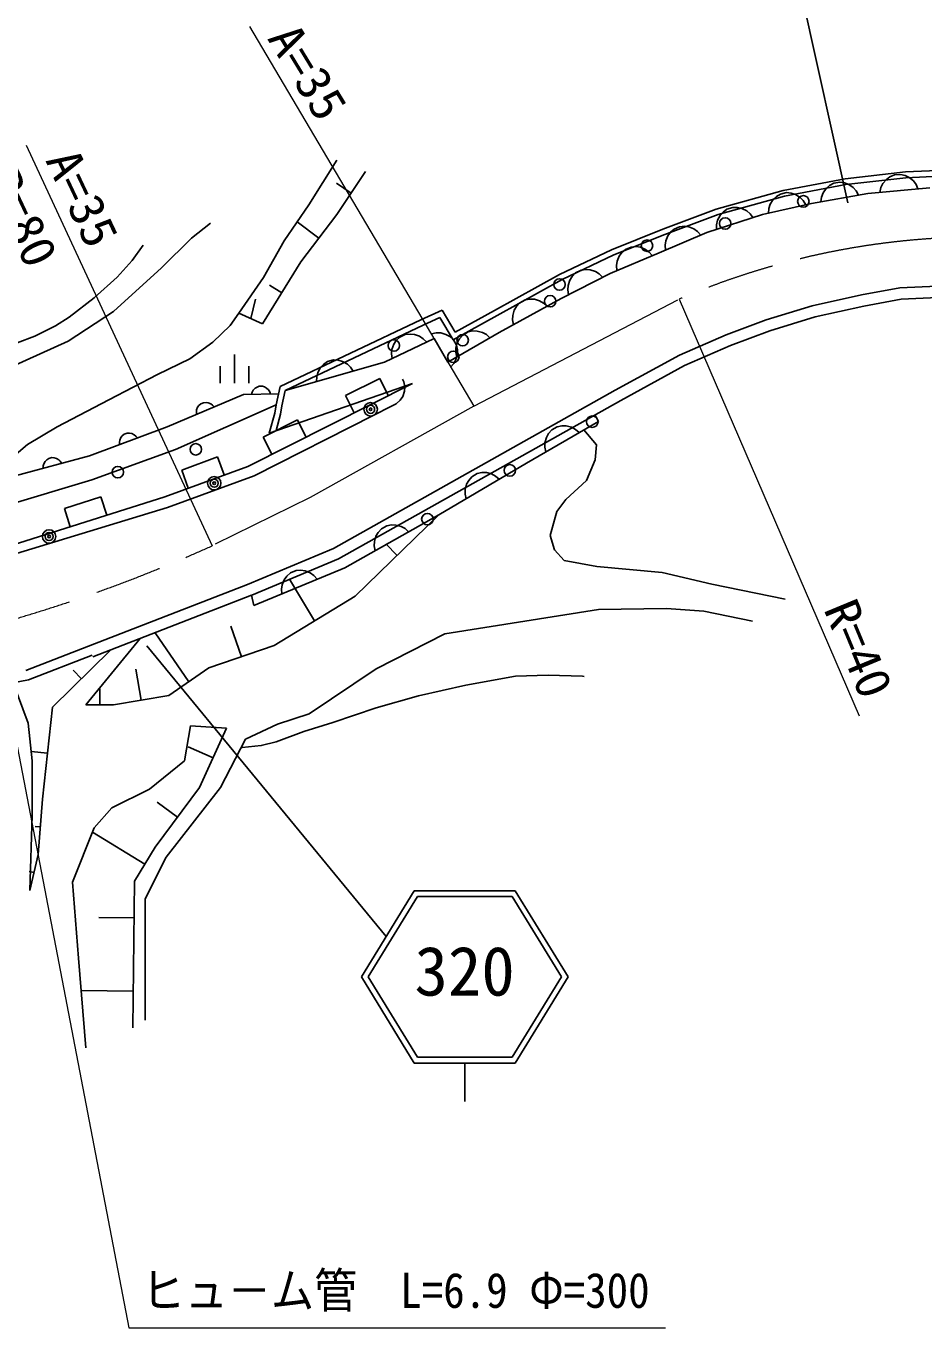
# Model space of a CAD drawing. Units: millimetres, scale not verified. Extents: x 40000 to 680000, y 20000 to 380000.
# Drawn here: x 395717 to 442611, y 238654 to 306630 of the extents above; entities that cross this region are included whole.
import ezdxf
from ezdxf.enums import TextEntityAlignment as Align

# ---------------------------------------------------------------- set-up
doc = ezdxf.new("R2010")
doc.units = ezdxf.units.MM
doc.header["$LTSCALE"] = 1000
doc.linetypes.add('CHAIN', pattern=[18.5, 12, -1.5, 3.5, -1.5])
for name, color, linetype, lineweight in [('M-BGD', 7, 'Continuous', 25), ('M-BGD-EXST', 7, 'Continuous', 25), ('M-BMK', 2, 'CHAIN', 13), ('M-STR-HTXT', 7, 'Continuous', 13), ('M-STR-STRC', 7, 'Continuous', 25)]:
    doc.layers.add(name, color=color, linetype=linetype, lineweight=lineweight)
doc.styles.add('ＭＳ ゴシック', font='')
doc.styles.get('ＭＳ ゴシック').set_extended_font_data('MS Gothic')

msp = doc.modelspace()

# ---------------------------------------------------------------- linework, layer by layer
at = {"layer": 'M-BGD'}
for p, q in [((410484, 297294), (411945, 299621)), ((441639, 299011), (445189, 299172)), ((412698, 297910), (411927, 298429)), ((413451, 299028), (411945, 296792)), ((435262, 298042), (438492, 298661)), ((437900, 298427), (437678, 298306)), ((438215, 298483), (437900, 298427)), ((438466, 298447), (438215, 298483)), ((438684, 298364), (438466, 298447)), ((438492, 298661), (441639, 299011)), ((438537, 298364), (441663, 298712)), ((440646, 298619), (440464, 298402)), ((440835, 298757), (440646, 298619)), ((441067, 298857), (440835, 298757)), ((441385, 298886), (441067, 298857)), ((441631, 298827), (441385, 298886)), ((441841, 298725), (441631, 298827)), ((441663, 298712), (445190, 298872)), ((442058, 298544), (441841, 298725)), ((442195, 298355), (442058, 298544)), ((431764, 297073), (435262, 298042)), ((431857, 296788), (435330, 297750)), ((435120, 297860), (434904, 297729)), ((435432, 297931), (435120, 297860)), ((435330, 297750), (438537, 298364)), ((435684, 297906), (435432, 297931)), ((435905, 297833), (435684, 297906)), ((436145, 297683), (435905, 297833)), ((439674, 297891), (436737, 297366)), ((437341, 297921), (437258, 297703)), ((437502, 298153), (437341, 297921)), ((437678, 298306), (437502, 298153)), ((438916, 298202), (438684, 298364)), ((439069, 298026), (438916, 298202)), ((439190, 297804), (439069, 298026)), ((442926, 298179), (439674, 297891)), ((440363, 298193), (440304, 297947)), ((440464, 298402), (440363, 298193)), ((442296, 298123), (442195, 298355)), ((409206, 295423), (410484, 297294)), ((428980, 296025), (431764, 297073)), ((432321, 297064), (432117, 296914)), ((432625, 297163), (432321, 297064)), ((432878, 297161), (432625, 297163)), ((433105, 297108), (432878, 297161)), ((433357, 296980), (433105, 297108)), ((436737, 297366), (434187, 296787)), ((434512, 297106), (434487, 296855)), ((434584, 297328), (434512, 297106)), ((434735, 297567), (434584, 297328)), ((434904, 297729), (434735, 297567)), ((436306, 297514), (436145, 297683)), ((436437, 297298), (436306, 297514)), ((437258, 297703), (437221, 297453)), ((411009, 295559), (409884, 296414)), ((411945, 296792), (410074, 294327)), ((429086, 295745), (431857, 296788)), ((434187, 296787), (431276, 295842)), ((431835, 296486), (431783, 296259)), ((431964, 296738), (431835, 296486)), ((432117, 296914), (431964, 296738)), ((433533, 296827), (433357, 296980)), ((433683, 296623), (433533, 296827)), ((404352, 295559), (405356, 296335)), ((426294, 294951), (428980, 296025)), ((426414, 294676), (429086, 295745)), ((431276, 295842), (428785, 294793)), ((429367, 295863), (429229, 295675)), ((429557, 296030), (429367, 295863)), ((429852, 296154), (429557, 296030)), ((430104, 296174), (429852, 296154)), ((430335, 296141), (430104, 296174)), ((430597, 296034), (430335, 296141)), ((430785, 295896), (430597, 296034)), ((430952, 295706), (430785, 295896)), ((431783, 296259), (431781, 296006)), ((402800, 294008), (404352, 295559)), ((408111, 293506), (409206, 295423)), ((427323, 295092), (427028, 294969)), ((427575, 295111), (427323, 295092)), ((427806, 295078), (427575, 295111)), ((428068, 294970), (427806, 295078)), ((429123, 295413), (429090, 295182)), ((429090, 295182), (429109, 294930)), ((429229, 295675), (429123, 295413)), ((423578, 293660), (426294, 294951)), ((423715, 293393), (426414, 294676)), ((428785, 294793), (426215, 293718)), ((426592, 294353), (426558, 294122)), ((426699, 294615), (426592, 294353)), ((426837, 294802), (426699, 294615)), ((427028, 294969), (426837, 294802)), ((428256, 294832), (428068, 294970)), ((428422, 294642), (428256, 294832)), ((400290, 291726), (402800, 294008)), ((410074, 294327), (408065, 291087)), ((420177, 291786), (423578, 293660)), ((426215, 293718), (423671, 292407)), ((424415, 293736), (424239, 293555)), ((424700, 293882), (424415, 293736)), ((424950, 293921), (424700, 293882)), ((425183, 293906), (424950, 293921)), ((425452, 293820), (425183, 293906)), ((425650, 293697), (425452, 293820)), ((425831, 293521), (425650, 293697)), ((426558, 294122), (426577, 293870)), ((406833, 291634), (408111, 293506)), ((409069, 292707), (408435, 293100)), ((420322, 291523), (423715, 293393)), ((424030, 293087), (424015, 292854)), ((424116, 293356), (424030, 293087)), ((424239, 293555), (424116, 293356)), ((444090, 293088), (441351, 292966)), ((407449, 291361), (407700, 292365)), ((423671, 292407), (420418, 290623)), ((421781, 292328), (421500, 292175)), ((422030, 292374), (421781, 292328)), ((422263, 292365), (422030, 292374)), ((422534, 292285), (422263, 292365)), ((424015, 292854), (424054, 292604)), ((439349, 292598), (436774, 292026)), ((441351, 292966), (439349, 292598)), ((441419, 292368), (439479, 292012)), ((444103, 292488), (441419, 292368)), ((397917, 290174), (400290, 291726)), ((406377, 290995), (406833, 291634)), ((408065, 291087), (406833, 291634)), ((416335, 291293), (417451, 291801)), ((417451, 291801), (418134, 290645)), ((418134, 290645), (420177, 291786)), ((421211, 291788), (421132, 291516)), ((421328, 291989), (421211, 291788)), ((421500, 292175), (421328, 291989)), ((422736, 292168), (422534, 292285)), ((422921, 291996), (422736, 292168)), ((436774, 292026), (434363, 291290)), ((439479, 292012), (436927, 291445)), ((405464, 290128), (406377, 290995)), ((408995, 287817), (416335, 291293)), ((409255, 287608), (416459, 291020)), ((409255, 287608), (416459, 291020)), ((416459, 291020), (417330, 291416)), ((417330, 291416), (418024, 290240)), ((418024, 290240), (420322, 291523)), ((421132, 291516), (421122, 291283)), ((421122, 291283), (421168, 291034)), ((434363, 291290), (432278, 290514)), ((436927, 291445), (434555, 290721)), ((417035, 290309), (414439, 289076)), ((415232, 290382), (415050, 290207)), ((415521, 290520), (415232, 290382)), ((415772, 290550), (415521, 290520)), ((416005, 290528), (415772, 290550)), ((416271, 290433), (416005, 290528)), ((416465, 290304), (416271, 290433)), ((416640, 290121), (416465, 290304)), ((417139, 290610), (416891, 290559)), ((417743, 289076), (417035, 290309)), ((417372, 290605), (417139, 290610)), ((417645, 290531), (417372, 290605)), ((417849, 290418), (417645, 290531)), ((420418, 290623), (417743, 289076)), ((418038, 290249), (417849, 290418)), ((418354, 290307), (418241, 290103)), ((418522, 290497), (418354, 290307)), ((418799, 290657), (418522, 290497)), ((419047, 290708), (418799, 290657)), ((419280, 290704), (419047, 290708)), ((419553, 290631), (419280, 290704)), ((419757, 290518), (419553, 290631)), ((419947, 290350), (419757, 290518)), ((432278, 290514), (429838, 289451)), ((434555, 290721), (432503, 289957)), ((394996, 288850), (397917, 290174)), ((404277, 289261), (405464, 290128)), ((414826, 289747), (414803, 289515)), ((414920, 290013), (414826, 289747)), ((415050, 290207), (414920, 290013)), ((418197, 289972), (418038, 290249)), ((418168, 289830), (418164, 289597)), ((418164, 289597), (418215, 289349)), ((418241, 290103), (418168, 289830)), ((418248, 289724), (418197, 289972)), ((418243, 289491), (418248, 289724)), ((432503, 289957), (430103, 288912)), ((402589, 288440), (404277, 289261)), ((406609, 289476), (406609, 287976)), ((414439, 289076), (409255, 287608)), ((411255, 288964), (411095, 288794)), ((411464, 289107), (411255, 288964)), ((411772, 289194), (411464, 289107)), ((412025, 289182), (411772, 289194)), ((412250, 289121), (412025, 289182)), ((412497, 288983), (412250, 289121)), ((412667, 288824), (412497, 288983)), ((414803, 289515), (414834, 289263)), ((417887, 288825), (418056, 289014)), ((418056, 289014), (418169, 289218)), ((418169, 289218), (418243, 289491)), ((429838, 289451), (426487, 287612)), ((430103, 288912), (426778, 287087)), ((400033, 287116), (402589, 288440)), ((405859, 288876), (405859, 287976)), ((407359, 288876), (407359, 287976)), ((410896, 288322), (410885, 288070)), ((410957, 288547), (410896, 288322)), ((411095, 288794), (410957, 288547)), ((414187, 288234), (412401, 287334)), ((412809, 288614), (412667, 288824)), ((414637, 287341), (414187, 288234)), ((415894, 287975), (407295, 283640)), ((407582, 287619), (407524, 287518)), ((407681, 287721), (407582, 287619)), ((407780, 287782), (407681, 287721)), ((407899, 287825), (407780, 287782)), ((408059, 287827), (407899, 287825)), ((408179, 287789), (408059, 287827)), ((408281, 287731), (408179, 287789)), ((408382, 287633), (408281, 287731)), ((408444, 287534), (408382, 287633)), ((408423, 285367), (415894, 287975)), ((408995, 287817), (408775, 286847)), ((409255, 287608), (409071, 286798)), ((426487, 287612), (411774, 279356)), ((415384, 288190), (415456, 288048)), ((415476, 287565), (415388, 287296)), ((415456, 288048), (415493, 287797)), ((415493, 287797), (415476, 287565)), ((397340, 285701), (400033, 287116)), ((407067, 287390), (403096, 285701)), ((404843, 286901), (404749, 286817)), ((404991, 286963), (404843, 286901)), ((405117, 286974), (404991, 286963)), ((405232, 286957), (405117, 286974)), ((405363, 286905), (405232, 286957)), ((405458, 286836), (405363, 286905)), ((408906, 287422), (407067, 287390)), ((407524, 287518), (407486, 287397)), ((408486, 287415), (408444, 287534)), ((426778, 287087), (412037, 278816)), ((412401, 287334), (412851, 286441)), ((415050, 286901), (414764, 286757)), ((415264, 287099), (415050, 286901)), ((415388, 287296), (415264, 287099)), ((403524, 284521), (408775, 286847)), ((404627, 286591), (404611, 286476)), ((404611, 286476), (404621, 286350)), ((404680, 286723), (404627, 286591)), ((404749, 286817), (404680, 286723)), ((405541, 286741), (405458, 286836)), ((407624, 283145), (413872, 286305)), ((408705, 286424), (408423, 285367)), ((408705, 286424), (408423, 285367)), ((408775, 286847), (408705, 286424)), ((408775, 286847), (408705, 286424)), ((408998, 286361), (408773, 285516)), ((409071, 286798), (408998, 286361)), ((413872, 286305), (414764, 286757)), ((425419, 286324), (425610, 285990)), ((395788, 284788), (397340, 285701)), ((403096, 285701), (399034, 284195)), ((409888, 286067), (408102, 285166)), ((410338, 285174), (409888, 286067)), ((425610, 285990), (421853, 283805)), ((423171, 285543), (423003, 285354)), ((423447, 285704), (423171, 285543)), ((423695, 285756), (423447, 285704)), ((423928, 285752), (423695, 285756)), ((424202, 285680), (423928, 285752)), ((424406, 285567), (424202, 285680)), ((424596, 285400), (424406, 285567)), ((424843, 285544), (425503, 284771)), ((400613, 285015), (400592, 284901)), ((400592, 284901), (400596, 284774)), ((400672, 285144), (400613, 285015)), ((400745, 285235), (400672, 285144)), ((400844, 285314), (400745, 285235)), ((400994, 285370), (400844, 285314)), ((401120, 285374), (400994, 285370)), ((401235, 285353), (401120, 285374)), ((401364, 285294), (401235, 285353)), ((401455, 285221), (401364, 285294)), ((401534, 285122), (401455, 285221)), ((408102, 285166), (408552, 284273)), ((422818, 284876), (422815, 284643)), ((422891, 285149), (422818, 284876)), ((423003, 285354), (422891, 285149)), ((394510, 283693), (395788, 284788)), ((399034, 284195), (395155, 283145)), ((399154, 282935), (403524, 284521)), ((422815, 284643), (422867, 284395)), ((425503, 284771), (425440, 283977)), ((396619, 283666), (396612, 283540)), ((396651, 283778), (396619, 283666)), ((396721, 283901), (396651, 283778)), ((396802, 283985), (396721, 283901)), ((396907, 284055), (396802, 283985)), ((397062, 284097), (396907, 284055)), ((397188, 284089), (397062, 284097)), ((397300, 284058), (397188, 284089)), ((397423, 283987), (397300, 284058)), ((397507, 283906), (397423, 283987)), ((397577, 283801), (397507, 283906)), ((407295, 283640), (402960, 282054)), ((405723, 284130), (403845, 283442)), ((406067, 283191), (405723, 284130)), ((421853, 283805), (417277, 281108)), ((425440, 283977), (424995, 282896)), ((394573, 281561), (399154, 282935)), ((403099, 281493), (407624, 283145)), ((403845, 283442), (404189, 282503)), ((418834, 282908), (418723, 282703)), ((419001, 283099), (418834, 282908)), ((419276, 283261), (419001, 283099)), ((419524, 283314), (419276, 283261)), ((419757, 283313), (419524, 283314)), ((420031, 283242), (419757, 283313)), ((420236, 283131), (420031, 283242)), ((420426, 282964), (420236, 283131)), ((424995, 282896), (423914, 281911)), ((418652, 282429), (418651, 282196)), ((418651, 282196), (418704, 281949)), ((418723, 282703), (418652, 282429)), ((390603, 277687), (403099, 281493)), ((402960, 282054), (394996, 279517)), ((399627, 282042), (397722, 281435)), ((397722, 281435), (398025, 280482)), ((399931, 281089), (399627, 282042)), ((423914, 281911), (423437, 281276)), ((417277, 281108), (412373, 278345)), ((417277, 281108), (412909, 276870)), ((423437, 281276), (423088, 280036)), ((414104, 280192), (413988, 279989)), ((414273, 280380), (414104, 280192)), ((414552, 280537), (414273, 280380)), ((414801, 280585), (414552, 280537)), ((415034, 280578), (414801, 280585)), ((415306, 280502), (415034, 280578)), ((415509, 280387), (415306, 280502)), ((415696, 280217), (415509, 280387)), ((413912, 279717), (413906, 279484)), ((413906, 279484), (413954, 279235)), ((413988, 279989), (413912, 279717)), ((415093, 278989), (414511, 279589)), ((423088, 280036), (423310, 279274)), ((411774, 279356), (407279, 277476)), ((412037, 278816), (407511, 276922)), ((423310, 279274), (423819, 278733)), ((423819, 278733), (425535, 278416)), ((412373, 278345), (407611, 276379)), ((409524, 278077), (409333, 277912)), ((409820, 278199), (409524, 278077)), ((410072, 278217), (409820, 278199)), ((410303, 278182), (410072, 278217)), ((410564, 278074), (410303, 278182)), ((410751, 277935), (410564, 278074)), ((425535, 278416), (428935, 278098)), ((428935, 278098), (431541, 277494)), ((407279, 277476), (398983, 274247)), ((409085, 277463), (409050, 277233)), ((409193, 277724), (409085, 277463)), ((409333, 277912), (409193, 277724)), ((410790, 275581), (409475, 277744)), ((410917, 277743), (410751, 277935)), ((431541, 277494), (435355, 276699)), ((407497, 276917), (399200, 273688)), ((407611, 276379), (407497, 276917)), ((412909, 276870), (408671, 274293)), ((409050, 277233), (409068, 276980)), ((417583, 274904), (425621, 276171)), ((425621, 276171), (429160, 276215)), ((429160, 276215), (431114, 276084)), ((431114, 276084), (433648, 275560)), ((401678, 274652), (398842, 271191)), ((404216, 272392), (402454, 274954)), ((406968, 273703), (406417, 275293)), ((414001, 273070), (417583, 274904)), ((398983, 274247), (395713, 272980)), ((400129, 274049), (397095, 271060)), ((408671, 274293), (405264, 273113)), ((399163, 273781), (395851, 272498)), ((398612, 272555), (398173, 273000)), ((401725, 271431), (401455, 273056)), ((405264, 273113), (403167, 271672)), ((410506, 270711), (414001, 273070)), ((395851, 272498), (393446, 272042)), ((395828, 270230), (395039, 272343)), ((399563, 271191), (399563, 272021)), ((403167, 271672), (400284, 271191)), ((397095, 271060), (396571, 266255)), ((400284, 271191), (398842, 271191)), ((408846, 270186), (410506, 270711)), ((396046, 268264), (395828, 270230)), ((403997, 268264), (404303, 270099)), ((404303, 270099), (406181, 269968)), ((406181, 269968), (404783, 266866)), ((407186, 269400), (408846, 270186)), ((405876, 266866), (407186, 269400)), ((396833, 268657), (395993, 268749)), ((405482, 268417), (404182, 269003)), ((396046, 265425), (396046, 268264)), ((402162, 266779), (403997, 268264)), ((400197, 265818), (402162, 266779)), ((404783, 266866), (402468, 263765)), ((403036, 263241), (405876, 266866)), ((396571, 266255), (396352, 263372)), ((399279, 264769), (400197, 265818)), ((403626, 265316), (402568, 266106)), ((395915, 261493), (396046, 265425)), ((396461, 264813), (396193, 264834)), ((398143, 261930), (399279, 264769)), ((401922, 262869), (399186, 264537)), ((402468, 263765), (401376, 261974)), ((396352, 263372), (395915, 261493)), ((401944, 261056), (403036, 263241)), ((396134, 262432), (395881, 262491)), ((398449, 257955), (398143, 261930)), ((401376, 261974), (401289, 254329)), ((401944, 254722), (401944, 261056)), ((401354, 260062), (399512, 260083)), ((398842, 253280), (398449, 257955)), ((401310, 256240), (398591, 256271))]:
    msp.add_line(p, q, dxfattribs=at)
for points in [[(401842, 295194), (401252, 294386), (400478, 293513), (399282, 292445), (397975, 291431), (397254, 290971), (396180, 290433), (395254, 290091), (394283, 289841), (393444, 289718), (392244, 289666), (391375, 289605), (390194, 289396), (387359, 288912), (384345, 288515), (382945, 288470), (381509, 288528), (379563, 288659), (377563, 288681), (375693, 288530), (373882, 288495), (372949, 288471), (371959, 288338), (371505, 288257)], [(407000, 268963), (407999, 269059), (408779, 269251), (410217, 269798), (411748, 270261), (414010, 271037), (416220, 271658), (418678, 272213), (421275, 272682), (422984, 272731), (424783, 272680), (424867, 272676)]]:
    msp.add_lwpolyline(points, dxfattribs=at)
for centre, radius in [((436312, 297475), 300), ((432230, 296319), 300), ((428148, 295163), 300), ((423578, 293134), 300), ((423091, 292261), 300), ((418521, 290232), 300), ((414926, 289949), 300), ((418033, 289359), 300), ((413714, 286618), 350), ((413714, 286618), 210), ((413714, 286618), 70), ((425289, 285972), 300), ((404581, 284529), 300), ((400509, 283338), 300), ((420984, 283430), 300), ((405547, 282760), 350), ((405547, 282760), 210), ((405547, 282760), 70), ((416678, 280887), 300), ((396922, 279978), 350), ((396922, 279978), 210), ((396922, 279978), 70)]:
    msp.add_circle(centre, radius, dxfattribs=at)
at = {"layer": 'M-BGD-EXST'}
msp.add_line((435483, 311625), (438630, 297397), dxfattribs=at)
at = {"layer": 'M-BMK'}
msp.add_line((419109, 286782), (429834, 292372), dxfattribs=at)
msp.add_lwpolyline([(419109, 286782), (410551, 282008), (405603, 279578)], dxfattribs=at)
for centre, radius, start, end in [((445616, 255617), 40000, 86.51022, 113.23789), ((372567, 352425), 80000, 266.68884, 294.25815)]:
    msp.add_arc(centre, radius, start, end, dxfattribs=at)
at = {"layer": 'M-STR-HTXT'}
for p, q in [((407389, 306610), (419109, 286782)), ((395721, 300417), (405435, 279489)), ((429834, 292372), (439222, 270611)), ((394944, 270659), (401092, 238654)), ((401092, 238654), (429108, 238654))]:
    msp.add_line(p, q, dxfattribs=at)
at = {"layer": 'M-STR-STRC'}
for p, q in [((402019, 274278), (414521, 259090)), ((415993, 261486), (413229, 256986)), ((416161, 261186), (413581, 256986)), ((415993, 261486), (421265, 261486)), ((416161, 261186), (421097, 261186)), ((423677, 256986), (421097, 261186)), ((424029, 256986), (421265, 261486)), ((413229, 256986), (415993, 252486)), ((413581, 256986), (416161, 252786)), ((421097, 252786), (423677, 256986)), ((421265, 252486), (424029, 256986)), ((415993, 252486), (421265, 252486)), ((416161, 252786), (421097, 252786)), ((418629, 252486), (418629, 250486))]:
    msp.add_line(p, q, dxfattribs=at)

# ---------------------------------------------------------------- texts
at = {"layer": 'M-STR-HTXT', "style": 'ＭＳ ゴシック', "width": 1.05}
for s, rotation, p in [('A=35', 301.3, (407820, 305697)), ('A=35', 295.3, (396215, 299383)), ('R=80', 295.2, (393057, 298359)), ('R=40', 292.5, (436843, 275986))]:
    msp.add_text(s, height=1833, rotation=rotation, dxfattribs=at).set_placement(p, align=Align.BOTTOM_LEFT)
at = {"layer": 'M-STR-HTXT', "style": 'ＭＳ ゴシック', "width": 0.9}
msp.add_text('ヒュ－ム管\u3000L=6.9 Φ=300', height=1833, dxfattribs=at).set_placement((401758, 239154), align=Align.BOTTOM_LEFT)
at = {"layer": 'M-STR-STRC', "style": 'ＭＳ ゴシック'}
msp.add_text('320', height=2566, dxfattribs=at).set_placement((416004, 255236), align=Align.BOTTOM_LEFT)

doc.saveas('drawing.dxf')
